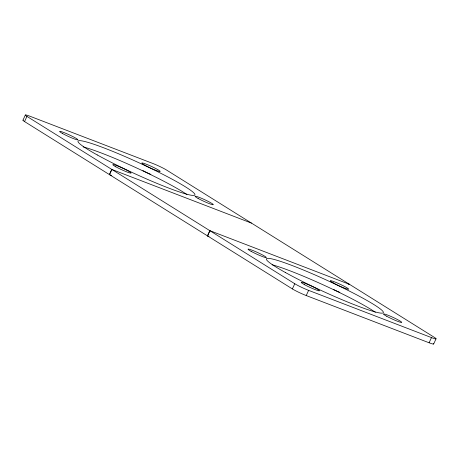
<?xml version="1.0" encoding="UTF-8"?>
<svg xmlns="http://www.w3.org/2000/svg" width="459" height="459" viewBox="0 0 459 459"><rect width="100%" height="100%" fill="white"/><g stroke="black" fill="none" stroke-linecap="round" stroke-linejoin="round"><path stroke-width="0.69" d="M22.967 120.166L25.354 114.98M433.514 343.671A11.016 0.998 24.7 0 1 429.102 342.781L306.233 295.556A11.022 0.998 24.7 0 1 292.377 288.918L24.545 121.566L26.932 116.385A11.022 0.998 24.7 0 1 29.898 116.219L152.761 163.444A11.022 0.998 24.7 0 1 166.623 170.082L349.511 284.351L347.486 283.656M26.932 116.385L111.784 169.417L109.403 174.598L111.48 175.395M109.477 174.627L111.864 169.44L294.764 283.737A11.022 0.998 24.7 0 0 308.62 290.369L431.489 337.6A11.016 0.998 24.7 0 0 434.455 337.428L349.597 284.396L209.861 230.665L207.52 235.886L208.856 236.402L207.52 235.886L209.906 230.705M292.377 288.918L294.764 283.737M306.233 295.556L308.62 290.369M429.102 342.781L431.489 337.6M433.646 344.021L436.033 338.834M111.784 169.417L251.475 223.108M272.164 264.768A64.312 5.829 24.7 0 1 325.161 285.75A64.312 5.829 24.7 0 1 375.353 312.258M339.861 292.383A10.098 0.918 24.7 0 1 337.503 291.356M336.906 291.081A10.098 0.918 24.7 0 1 333.395 289.405M83.154 146.891A64.312 5.829 24.7 0 1 136.157 167.759A64.312 5.829 24.7 0 1 186.933 194.536M150.868 174.414A10.098 0.918 24.7 0 1 142.915 170.61M24.545 121.566A11.022 0.998 24.7 0 1 23.157 120.109M251.079 251.302A10.023 0.907 24.7 0 0 266.1 257.608A10.023 0.907 24.7 0 0 254.395 251.119A10.023 0.907 24.7 0 0 251.079 251.302M285.682 272.669A64.312 5.829 24.7 0 0 382.077 313.147A64.312 5.829 24.7 0 0 306.951 271.487A64.312 5.829 24.7 0 0 285.682 272.669M304.265 284.54A10.023 0.907 24.7 0 0 319.286 290.845A10.023 0.907 24.7 0 0 307.582 284.356A10.023 0.907 24.7 0 0 304.265 284.54M333.268 282.893A10.098 0.918 24.7 0 0 348.404 289.256A10.098 0.918 24.7 0 0 336.608 282.71A10.098 0.918 24.7 0 0 333.268 282.893M386.501 316.148A10.023 0.907 24.7 0 0 401.522 322.459A10.023 0.907 24.7 0 0 389.817 315.964A10.023 0.907 24.7 0 0 386.501 316.148M62.659 133.58A10.023 0.907 24.7 0 0 77.68 139.886A10.023 0.907 24.7 0 0 65.976 133.397A10.023 0.907 24.7 0 0 62.659 133.58M97.262 154.947A64.312 5.829 24.7 0 0 193.658 195.425A64.312 5.829 24.7 0 0 118.525 153.771A64.312 5.829 24.7 0 0 97.262 154.947M144.843 165.177A10.098 0.918 24.7 0 0 159.984 171.534A10.098 0.918 24.7 0 0 148.182 164.988A10.098 0.918 24.7 0 0 144.843 165.177M198.081 198.431A10.023 0.907 24.7 0 0 213.102 204.737A10.023 0.907 24.7 0 0 201.392 198.248A10.023 0.907 24.7 0 0 198.081 198.431M115.846 166.818A10.023 0.907 24.7 0 0 130.867 173.129A10.023 0.907 24.7 0 0 119.162 166.634A10.023 0.907 24.7 0 0 115.846 166.818"/></g></svg>
